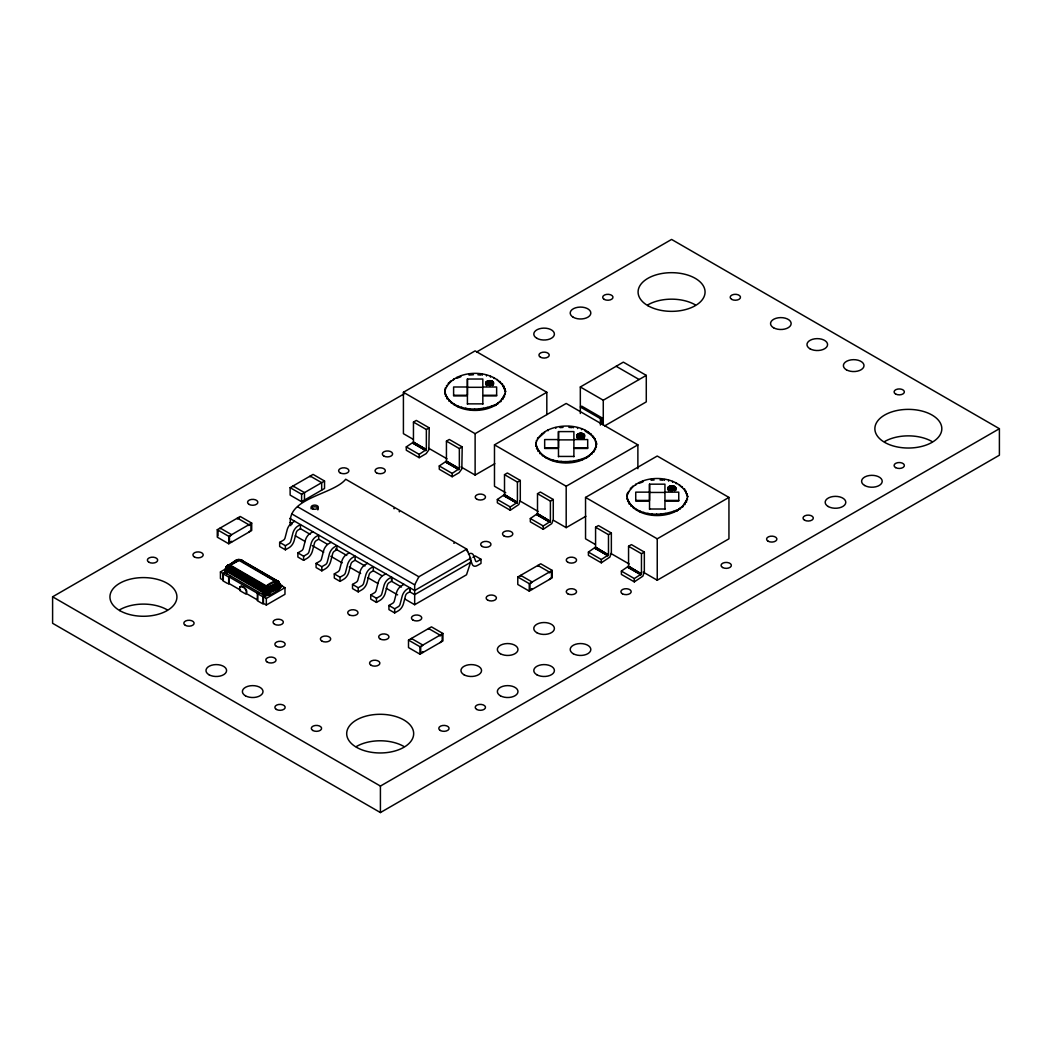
<?xml version="1.0" encoding="UTF-8"?>
<svg xmlns="http://www.w3.org/2000/svg" width="1052" height="1052" viewBox="0 0 1052 1052"><rect width="100%" height="100%" fill="white"/><g stroke="black" fill="none" stroke-linecap="round" stroke-linejoin="round"><path stroke-width="1.5" d="M226.43 573.577C224.97 566.015 234.333 563.32 239.08 560.414C237.279 556.863 229.849 566.252 226.877 566.055L225.509 569.053L225.483 572.327L226.43 573.577L263.302 594.867L265.643 595.406L266.327 593.118C273.06 593.354 287.59 583.11 274.822 581.046C269.483 583.452 261.33 587.213 262.684 594.564M226.877 566.055L228.455 564.871L230.585 565.305L266.327 585.938L266.327 595.537L263.46 596.773L263.46 603.401L266.327 605.045L284.974 594.288L284.974 587.66L282.107 586.003C278.228 589.975 272.757 595.011 266.327 595.537M453.609 395.276L467.417 395.276L467.417 387.307L482.829 387.307M496.636 395.276L482.829 395.276L482.829 379.022L467.417 379.022L467.417 386.991L453.609 386.991L453.609 395.894L467.417 395.894L467.417 404.178M544.673 447.85L558.481 447.85L558.481 439.881L573.892 439.881M587.687 447.85L573.892 447.85L573.892 431.596L558.481 431.596L558.481 439.565L544.673 439.565L544.673 448.468L558.481 448.468L558.481 456.752M635.737 500.423L649.531 500.423L649.531 492.454L664.943 492.454M678.75 500.423L664.943 500.423L664.943 484.17L649.531 484.17L649.531 492.139L635.737 492.139L635.737 501.041L649.531 501.041L649.531 509.326M279.898 584.583L279.924 587.161L282.396 585.727L278.964 583.742M413.449 442.09L413.462 422.076L416.329 420.419L429.229 427.875L428.848 449.848L426.205 453.583L419.196 457.686L406.282 450.23L406.282 446.916L413.449 442.09L426.349 449.533L419.196 454.372L406.282 446.916M426.349 449.533L426.362 429.532L413.462 422.076M446.429 461.131L446.442 441.117L449.309 439.46L462.209 446.916L461.828 468.89L459.185 472.624L452.176 476.727L439.276 469.271L439.276 465.957L446.429 461.131L459.343 468.574L452.176 473.413L439.276 465.957M459.343 468.574L459.343 448.573L446.442 441.117M504.513 494.519L497.346 499.49L497.346 502.803L510.259 510.246L518.82 504.526L520.293 500.318L520.293 480.448L507.393 472.992L504.513 474.649L504.513 494.519L517.347 502.396L510.259 506.946L497.346 499.49M517.413 502.106L517.426 482.105L504.513 474.649M537.506 513.56L530.326 518.531L530.326 521.845L543.24 529.301L551.8 523.567L553.273 519.359L553.273 499.49L540.373 492.034L537.506 493.69L537.506 513.56L550.327 521.437L543.24 525.987L530.326 518.531M550.393 521.148L550.406 501.147L537.506 493.69M595.577 547.093L588.41 552.063L588.41 555.377L601.31 562.82L609.871 557.087L611.357 552.892L611.357 533.022L598.443 525.566L595.577 527.223L595.577 547.093L608.411 554.969L601.31 559.519L588.41 552.063M608.477 554.68L608.49 534.679L595.577 527.223M628.557 566.134L621.39 571.105L621.39 574.418L634.303 581.874L642.864 576.141L644.337 571.933L644.337 552.063L631.424 544.607L628.557 546.264L628.557 566.134L641.391 574.011L634.303 578.561L621.39 571.105M641.457 573.721L641.47 553.72L628.557 546.264M240.145 587.174C242.473 584.399 248.246 591.053 245.892 594.091L240.145 590.777C237.002 581.848 249.377 588.476 246.247 593.459L257.727 600.087L257.727 593.459L229.047 576.904L229.047 583.518L240.513 590.146M225.996 568.159L227.35 565.582L230.585 565.305L227.64 568.751L226.943 573.932M225.693 568.593L227.127 565.897L230.585 565.305L227.219 565.634M444.746 390.489C448.481 416.881 500.765 417.013 505.539 391.12C498.135 367.385 451.795 367.398 444.746 391.305L445.312 387.938M596.352 447.087C596.168 419.761 541.32 419.446 535.81 443.878C540.86 469.389 591.763 469.363 596.602 443.694M626.874 495.623C630.595 522.029 682.893 522.16 687.653 496.268C680.249 472.532 633.922 472.545 626.874 496.452L627.439 493.086M223.3 573.59L223.3 580.217L220.433 578.561L220.433 571.933L223.3 573.59C227.363 572.853 224.129 568.067 226.877 565.95M225.509 572.288L226.062 567.186L230.585 565.305L226.877 568.133L225.996 573.182M225.444 571.933L225.693 571.012M278.464 589.764L277.767 584.478L274.822 581.046L277.767 581.033L278.977 583.492L278.28 581.625L274.822 581.046L239.08 560.414L236.937 559.94L235.622 561.321L237.699 559.769L241.224 559.94L242.539 561.321L241.658 560.151L236.937 559.94M236.766 561.334L237.699 559.651M238.515 559.559C237.029 560.414 240.277 559.072 242.026 560.44M226.995 566.778L228.021 565.055M269.969 594.669L269.273 589.383L266.327 585.938L265.525 595.393L266.327 593.118L262.684 592.25L226.943 571.617L225.444 569.513M227.127 566.213L225.509 568.856L225.483 572.222L222.945 573.695L222.945 580.849L227.534 583.492M459.264 468.863L446.403 461.263M238.146 559.546C239.317 561.032 239.133 558.757 240.737 559.914L278.53 581.782L279.661 583.676L279.714 588.581M290.799 525.658C284.882 497.925 333.05 494.979 345.7 479.239L466.733 549.118L470.599 558.231L470.599 562.373L466.509 574.787L414.672 604.716L404.731 598.969M498.148 403.758L498.148 402.929L495.005 405.559L500.791 400.865L505.289 393.685L505.289 394.513M589.199 456.331L589.199 455.503L586.069 458.133L593.959 451.177L596.352 446.258M680.263 508.892L680.263 508.077L677.12 510.707L682.919 506.012L687.416 498.832L687.416 499.661M426.231 449.967L413.383 442.366M225.562 568.396L227.561 566.107L230.585 565.305C228.021 565.2 223.537 568.987 226.995 570.934L262.724 591.566C269.075 595.274 288.353 584.36 274.822 581.046L277.268 580.822L279.477 583.071M226.627 566.305L227.64 568.751L263.381 589.383C267.747 592.066 283.409 584.873 277.386 580.783M276.952 580.612L278.057 581.322C279.424 585.491 268.063 590.803 263.75 588.66L228.021 568.027L226.995 566.87L227.35 565.582M627.439 493.914L628.636 491.442M485.971 382.192C485.077 385.939 492.034 386.321 493.585 383.638C494.045 379.141 483.71 379.798 485.971 384.953M577.035 434.765C576.128 438.5 583.097 438.894 584.649 436.212C585.109 431.714 574.773 432.372 577.035 437.527M668.099 487.339C667.192 491.074 674.161 491.468 675.713 488.785C676.173 484.288 665.837 484.946 668.099 490.1M269.351 594.972L268.773 589.62L266.327 585.938L264.736 595.287M414.672 604.716L414.672 584.846L418.854 576.772L466.733 549.118M628.346 566.844L641.26 574.3M239.08 560.414C240.553 558.612 240.724 560.861 238.357 560.085M268.668 595.208L268.221 589.817L266.327 585.938L264.433 589.817L263.986 595.103M516.927 503.053L504.026 495.597M607.99 555.614L595.077 548.171M495.005 405.559L496.636 403.863M586.069 458.133L587.687 456.437M677.12 510.707L678.75 509.01M226.496 566.397L236.937 559.98M226.469 567.133L226.062 568.014L227.35 569.474L263.079 590.106C268.681 592.408 277.57 588.16 279.345 582.926M544.673 432.425L537.572 438.868L537.572 438.04M267.918 595.393L266.327 585.938L263.881 589.62L263.302 594.867M228.455 564.871L227.561 566.107L228.455 567.344L264.183 587.976C268.523 590.659 284.106 580.48 274.822 581.046L278.188 584.189L278.977 589.409M228.941 564.819L228.258 565.766L228.941 566.726L264.67 587.358C268.128 588.962 279.49 583.255 276.466 580.546M229.468 564.871L229.468 566.16L265.196 586.792C268.365 587.858 278.057 583.005 275.94 580.599M413.265 439.355L403.416 433.674L403.416 392.278L475.123 350.881L546.816 392.278L546.816 414.567M476.635 351.986L671.584 239.435L999.4 428.703L999.4 455.2L380.416 812.565L52.6 623.297L52.6 596.8L404.073 393.882M217.277 529.708L240.224 516.466L251.704 523.081L251.704 530.537L228.757 543.779L217.277 537.164L217.277 529.708L228.757 536.336L251.704 523.081M290.128 487.655L313.075 474.399L324.542 481.027L324.542 488.483L301.608 501.725L290.128 495.097L290.128 487.655L301.608 494.269L324.542 481.027M239.514 517.702L237.357 518.952L237.357 518.123L248.837 524.738L248.837 525.566L250.981 524.33L250.981 530.129L248.837 532.194M426.362 429.532L429.229 427.875M294.718 521.266L291.746 523.015A7.772 4.484 -60 0 0 287.341 529.169L285.013 538.045A2.669 1.539 -60 0 1 283.501 540.149L279.661 542.372L279.661 546.514L285.394 549.828L289.037 547.724A7.745 4.471 -60 0 0 294.205 540.544L296.243 532.614A2.696 1.552 -60 0 1 298.045 530.103L300.451 528.709L310.156 534.324M228.547 565.397L238.146 559.874L239.803 560.085M220.433 571.933L227.1 568.093M403.416 392.278L475.123 433.674L546.816 392.278M222.945 573.695L228.678 577.009L230.48 575.97L229.047 576.904M279.661 542.372L285.394 545.686L289.234 543.45A2.669 1.539 -60 0 0 290.746 541.346L293.074 532.483A7.772 4.484 -60 0 1 297.479 526.329L300.451 524.58L300.451 528.709M312.931 531.773L309.959 533.522A7.772 4.484 -60 0 0 305.553 539.676L303.226 548.552A2.669 1.539 -60 0 1 301.714 550.656L297.874 552.892L297.874 557.034L303.607 560.348L307.25 558.244A7.745 4.471 -60 0 0 312.418 551.051L314.456 543.134A2.696 1.552 -60 0 1 316.257 540.623L318.664 539.229L327.093 544.094M459.343 448.573L462.209 446.916M580.323 413.502L580.323 386.978L623.336 362.138L646.283 375.38L646.283 401.877L604.65 425.915M240.198 586.806L241.263 586.201M505.723 492.73L494.479 486.248L494.479 444.851L566.186 403.455L637.88 444.851L637.88 468.732M297.874 552.892L303.607 556.206L307.447 553.97A2.669 1.539 -60 0 0 308.959 551.866L311.287 542.99A7.772 4.484 -60 0 1 315.692 536.836L318.664 535.087L318.664 539.229M331.143 542.293L328.171 544.042A7.772 4.484 -60 0 0 323.753 550.196L321.439 559.072A2.669 1.539 -60 0 1 319.926 561.176L316.087 563.412L316.087 567.541L321.82 570.855L325.462 568.751A7.745 4.471 -60 0 0 330.63 561.571L332.669 553.654A2.696 1.552 -60 0 1 334.47 551.143L336.877 549.749L336.877 545.607L333.905 547.356A7.772 4.484 -60 0 0 329.5 553.51L327.172 562.386A2.669 1.539 -60 0 1 325.66 564.49L321.82 566.712L316.087 563.412M257.359 593.565L263.092 596.878L263.092 604.019L257.359 600.718L257.359 593.565L259.16 592.526L257.727 593.459M580.323 386.978L603.269 400.22L646.283 375.38M263.092 596.878L265.643 595.511M461.065 466.943L475.123 475.07L494.808 463.708M263.46 596.773L266.327 598.43L284.974 587.66M349.356 552.813L346.384 554.549A7.772 4.484 -60 0 0 341.966 560.716L339.651 569.579A2.669 1.539 -60 0 1 338.139 571.683L334.299 573.919L334.299 578.061L340.033 581.375L343.675 579.271A7.745 4.471 -60 0 0 348.843 572.078L350.881 564.161A2.696 1.552 -60 0 1 352.683 561.65L355.089 560.256L355.089 556.113L352.118 557.862A7.772 4.484 -60 0 0 347.712 564.017L345.385 572.893A2.669 1.539 -60 0 1 343.873 574.997L340.033 577.232L334.299 573.919M601.836 417.775L581.756 406.177L580.323 407.006L600.403 418.604L601.836 417.775L601.836 424.258M367.569 563.32L364.597 565.069A7.772 4.484 -60 0 0 360.178 571.223L357.864 580.099A2.669 1.539 -60 0 1 356.352 582.203L352.512 584.439L352.512 588.581L358.245 591.881L361.888 589.778A7.745 4.471 -60 0 0 367.056 582.598L369.094 574.681A2.696 1.552 -60 0 1 370.896 572.17L373.302 570.776L373.302 566.633L370.33 568.382A7.772 4.484 -60 0 0 365.925 574.537L363.597 583.413A2.669 1.539 -60 0 1 362.085 585.517L358.245 587.752L352.512 584.439M517.426 482.105L520.293 480.448M385.782 573.84L382.81 575.589A7.772 4.484 -60 0 0 378.391 581.743L376.077 590.619A2.669 1.539 -60 0 1 374.565 592.723L370.725 594.945L370.725 599.088L376.458 602.402L380.101 600.298A7.745 4.471 -60 0 0 385.269 593.118L387.307 585.188A2.696 1.552 -60 0 1 389.108 582.677L391.515 581.283L391.515 577.153L388.543 578.889A7.772 4.484 -60 0 0 384.138 585.057L381.81 593.92A2.669 1.539 -60 0 1 380.298 596.024L376.458 598.259L370.725 594.945M494.479 444.851L566.186 486.248L637.88 444.851M403.994 584.347L401.022 586.096A7.772 4.484 -60 0 0 396.604 592.25L394.29 601.126A2.669 1.539 -60 0 1 392.777 603.23L388.938 605.465L388.938 609.608L394.671 612.922L398.313 610.817A7.745 4.471 -60 0 0 403.481 603.624L405.52 595.708A2.696 1.552 -60 0 1 407.321 593.197L409.728 591.803L409.728 587.66L406.756 589.409A7.772 4.484 -60 0 0 402.351 595.563L400.023 604.44A2.669 1.539 -60 0 1 398.511 606.544L394.671 608.779L388.938 605.465M550.406 501.147L553.273 499.49M470.599 558.231L414.672 590.514L289.773 518.412M472.9 557.323L475.267 555.956L481.001 559.269L481.001 563.412L477.358 565.503A7.745 4.471 -60 0 1 472.203 564.28L470.152 558.717A2.696 1.552 -60 0 0 469.757 558.178M470.599 562.373L414.672 594.656L410.017 591.974L410.017 587.831M595.379 544.502L585.543 538.821L585.543 497.425L657.237 456.029L728.944 497.425L728.944 538.821L657.237 580.217L643.18 572.091M481.001 559.269L477.161 561.466A2.669 1.539 -60 0 1 475.649 561.111L473.334 554.917A7.772 4.484 -60 0 0 468.916 553.852L468.442 554.088M553.523 520.332L566.186 527.644L585.859 516.269M408.505 640.116L431.452 626.861L442.931 633.488L442.931 640.944L419.985 654.186L408.505 647.559L408.505 640.116L419.985 646.73L442.931 633.488M517.781 577.022L540.728 563.78L552.195 570.408L552.195 577.85L529.261 591.106L517.781 584.478L517.781 577.022L529.261 583.65L552.195 570.408M608.49 534.679L611.357 533.022M585.543 497.425L657.237 538.821L728.944 497.425M641.47 553.72L644.337 552.063M52.6 596.8L380.416 786.068L999.4 428.703M236.135 560.44L237.305 559.795M235.832 560.834L237.002 560.348M444.825 393.869L444.825 393.04C452.294 411.648 479.133 411.832 495.005 404.731M535.81 443.878L535.81 443.05C539.597 464.169 570.21 464.721 586.069 457.304M626.953 499.016L626.953 498.188C634.422 516.795 661.248 516.966 677.12 509.878M236.634 560.19L238.83 559.703M236.2 561.032L237.568 560.624M237.423 559.769L238.712 559.533M230.585 565.305L226.627 567.791L225.693 572.748M238.949 560.006L229.823 565.503L265.959 586.411L275.585 581.23L239.08 559.467M473.453 374.736L469.047 375.064L469.047 374.236M563.044 427.414L560.111 427.638L560.111 426.81M654.107 479.988L651.175 480.212L651.175 479.383M482.829 386.991L496.636 386.991L496.636 395.894L482.829 395.894L482.829 404.178M467.417 403.863L482.829 403.863M573.892 439.565L587.687 439.565L587.687 448.468L573.892 448.468L573.892 456.752M558.481 456.437L573.892 456.437M664.943 492.139L678.75 492.139L678.75 501.041L664.943 501.041L664.943 509.326M649.531 509.01L664.943 509.01M279.411 589.015L278.53 583.86L274.822 581.046C288.195 583.347 268.825 594.551 262.868 590.843L227.127 570.21L225.693 568.212M477.897 374.788L480.817 375.064M571.88 427.638L568.961 427.362L568.961 426.533M660.012 479.936L662.931 480.212M239.33 559.703L240.369 559.848M239.803 559.585L242.328 560.834M239.567 559.743L278.78 582.282L279.898 587.095L279.661 583.505M274.822 581.046L278.28 582.926L279.714 586.161M240.461 559.651L241.526 560.19M277.518 581.046L278.53 581.677M595.143 438.658L595.143 439.486L591.237 434.884L585.214 431.149L585.214 430.321M616.17 366.28L639.116 379.522M428.729 448.283L447.008 458.83M519.78 500.857L538.059 511.403M610.844 553.431L629.122 563.977M413.423 442.221L426.323 449.677M504.487 494.795L517.387 502.251M537.467 513.836L550.367 521.292M595.537 547.369L608.45 554.825M628.531 566.41L641.431 573.866M446.364 461.407L459.211 469.008M504.434 494.94L517.282 502.54M537.427 513.981L550.275 521.582M595.498 547.513L608.345 555.114M628.478 566.555L641.325 574.155M413.252 442.655L426.152 450.111M446.232 461.697L459.132 469.153M504.302 495.229L517.216 502.685M537.296 514.27L550.196 521.726M595.366 547.803L608.28 555.259M413.068 442.918L426.073 450.243M446.048 461.959L459.053 469.284M504.132 495.492L517.124 502.817M537.112 514.533L550.117 521.858M595.182 548.053L608.188 555.39M628.175 567.107L641.168 574.431M412.963 443.023L425.863 450.48M445.943 462.065L458.856 469.521M537.007 514.638L549.907 522.094M628.07 567.212L640.97 574.668M412.739 443.194L425.758 450.572M445.719 462.236L458.738 469.613M503.803 495.768L516.821 503.145M536.783 514.809L549.802 522.187M594.867 548.342L607.885 555.719M627.847 567.383L640.865 574.76M297.821 506.893L418.854 576.772M291.706 513.849L414.672 584.846M289.773 522.542L292.246 523.975M335.522 548.96L346.752 555.443M355.182 560.308L365.005 565.976M373.434 570.841L381.85 575.707M401.509 587.055L391.804 581.454L391.804 577.311M295.283 535.784L305.238 541.53M312.339 545.633L323.714 552.195M330.815 556.298L342.189 562.873M349.29 566.975L360.665 573.537M367.766 577.64L377.721 583.387M386.255 588.305L397.617 594.867M241.224 559.98L277.767 581.072M278.412 582.506L279.661 583.676M680.447 486.129L682.301 487.457L682.301 486.629M498.332 380.982L502.422 384.532L505.539 391.949L505.539 391.12M278.28 581.625L279.964 585.241M279.411 583.899L279.898 588.134M687.653 496.268L687.653 497.096L684.55 488.851M266.327 585.938L267.129 595.498M596.602 444.523L596.195 441.143M279.845 585.043L279.898 585.714M687.258 493.717L687.258 494.545M686.522 501.344L686.522 502.172M686.206 491.231L686.206 492.047M685.023 503.75L685.023 504.579M682.919 506.012L682.919 506.84M679.526 484.63L679.526 485.459M676.265 482.894L676.265 483.723M675.752 487.615L675.752 490.377M675.542 487.247L675.542 490.008M675.213 486.905L675.213 489.667M674.805 486.589L674.805 490.732M674.306 486.326L674.306 490.469M673.727 486.116L673.727 490.258M673.556 511.417L673.556 512.245M673.109 485.958L673.109 490.1M672.609 481.435L672.609 482.263M672.438 485.866L672.438 491.389M671.768 485.84L671.768 491.363M671.084 485.879L671.084 491.402M670.44 485.998L670.44 490.127M669.822 486.155L669.822 490.298M669.651 512.626L669.651 513.455M669.269 486.392L669.269 490.521M668.625 480.304L668.625 481.132M668.783 486.668L668.783 490.811M668.388 486.984L668.388 489.745M665.469 513.494L665.469 514.323M664.404 479.515L664.404 480.343M661.116 514.007L661.116 514.836M657.237 538.821L657.237 580.217M656.685 514.152L656.685 514.98M652.266 513.915L652.266 514.744M649.531 484.17L649.531 500.423M647.953 513.31L647.953 514.139M643.824 512.35L643.824 513.179M642.838 481.119L642.838 481.947L639.09 483.328L639.09 482.5M639.997 511.062L639.997 511.89M636.526 509.457L636.526 510.286M635.737 484.17L635.737 484.998M634.303 578.561L634.303 581.874M633.514 507.577L633.514 508.405M632.831 486.116L630.45 489.101L630.45 488.273M630.99 505.46L630.99 506.288M629.03 503.158L629.03 503.987M627.676 500.726L627.676 501.554M603.269 400.22L603.269 425.153M601.31 559.519L601.31 562.82M600.403 418.604L600.403 425.087M595.471 448.77L595.471 449.598M593.959 451.177L593.959 452.005M593.486 436.278L593.486 437.106M591.855 453.438L591.855 454.267M591.237 434.055L591.237 434.884M588.462 432.056L588.462 432.885M584.478 434.673L584.478 437.435M584.162 434.331L584.162 438.474M583.742 434.016L583.742 438.158M583.242 433.753L583.242 437.895M582.677 433.542L582.677 437.685M582.506 458.843L582.506 459.671M582.045 433.385L582.045 437.527M581.546 428.861L581.546 429.689M581.388 433.292L581.388 438.815M580.704 433.266L580.704 438.789M580.033 433.306L580.033 438.829M579.376 433.424L579.376 437.553M578.758 433.582L578.758 437.724M578.587 460.053L578.587 460.881M578.205 433.818L578.205 437.948M577.719 434.095L577.719 438.237M577.561 427.73L577.561 428.558M577.338 434.41L577.338 438.553M574.418 460.921L574.418 461.749M573.34 426.954L573.34 427.769M570.066 461.433L570.066 462.262M566.186 486.248L566.186 527.644M565.621 461.578L565.621 462.407M561.203 461.341L561.203 462.17M558.481 431.596L558.481 447.85M556.889 460.737L556.889 461.565M555.837 427.507L555.837 428.335M552.773 459.777L552.773 460.605M549.328 579.507L551.485 577.443L551.485 571.644L549.328 572.88L549.328 572.051L537.861 565.437L537.861 566.265M548.934 458.488L548.934 459.316M548.026 429.926L548.026 430.755M545.475 456.884L545.475 457.712M543.24 525.987L543.24 529.301M542.451 455.003L542.451 455.832M541.767 433.542L541.767 434.371M539.926 452.886L539.926 453.714M537.966 450.585L537.966 451.413M536.612 448.152L536.612 448.98M536.375 440.512L536.375 441.34M535.889 445.614L535.889 446.442M532.128 589.449L532.128 588.62L529.971 589.856L529.971 584.057L532.128 581.993L520.648 575.365L520.648 576.194M529.261 583.65L529.261 591.106M510.259 506.946L510.259 510.246M505.131 388.569L505.131 389.398M504.408 396.196L504.408 397.025M504.092 386.084L504.092 386.912M502.895 398.603L502.895 399.431M502.422 383.704L502.422 384.532M500.791 400.865L500.791 401.693M500.187 381.482L500.187 382.31M497.399 379.483L497.399 380.311M494.151 377.747L494.151 378.575M493.414 382.1L493.414 384.861M493.099 381.758L493.099 384.519M492.678 381.442L492.678 385.584M492.178 381.179L492.178 385.321M491.613 380.969L491.613 385.111M491.442 406.269L491.442 407.098M490.982 380.811L490.982 384.953M490.495 376.287L490.495 377.116M490.324 380.719L490.324 386.242M489.64 380.692L489.64 386.215M488.97 380.732L488.97 384.874M488.312 380.85L488.312 384.979M487.694 381.008L487.694 385.15M487.523 407.479L487.523 408.308M487.142 381.245L487.142 385.374M486.511 375.156L486.511 375.985M486.668 381.521L486.668 385.663M486.274 381.837L486.274 384.598M483.355 408.347L483.355 409.175M482.276 374.38L482.276 375.196M479.002 408.86L479.002 409.688M475.123 433.674L475.123 475.07M474.57 409.004L474.57 409.833M470.139 408.768L470.139 409.596M467.417 379.022L467.417 395.276M465.826 408.163L465.826 408.991M461.71 407.203L461.71 408.031M460.723 375.972L460.723 376.8L456.976 378.181L456.976 377.352M457.87 405.914L457.87 406.743M454.411 404.31L454.411 405.138M453.609 379.022L453.609 379.851M452.176 473.413L452.176 476.727M451.387 402.429L451.387 403.258M450.703 380.969L448.323 383.954L448.323 383.125M448.875 400.312L448.875 401.141M446.916 398.011L446.916 398.839M446.508 385.466L446.508 386.294M445.548 395.578L445.548 396.407M440.065 642.601L442.208 640.523L442.208 634.737L440.065 635.973L440.065 635.145L428.585 628.517L428.585 629.346M422.851 652.529L422.851 651.701L420.695 652.95L420.695 647.151L422.851 645.086L411.385 638.459L411.385 639.287M419.985 646.73L419.985 654.186M419.196 454.372L419.196 457.686M394.671 608.779L394.671 612.922M380.416 786.068L380.416 812.565M376.458 598.259L376.458 602.402M358.245 587.752L358.245 591.881M340.033 577.232L340.033 581.375M321.675 490.14L321.675 482.684L310.209 476.056L310.209 476.885M321.82 566.712L321.82 570.855M304.475 500.068L304.475 492.612L292.995 485.998L292.995 486.826M303.607 556.206L303.607 560.348M301.608 494.269L301.608 501.725M285.394 545.686L285.394 549.828M266.327 598.43L266.327 605.045M231.624 542.122L231.624 541.293L229.468 542.543L229.468 536.744L231.624 534.679L220.157 528.051L220.157 528.88M228.757 536.336L228.757 543.779M228.678 577.009L228.678 584.149M218.001 530.129L218.001 535.915M119.757 609.765A33.48 19.33 0 0 1 167.11 609.765M356.51 746.447A33.48 19.33 0 0 1 403.863 746.447M647.9 304.83A33.48 19.33 0 0 1 695.254 304.83M884.666 441.524A33.48 19.33 0 0 1 932.019 441.524M311.116 508.839A3.59 2.078 0 0 1 315.626 506.84A3.59 2.078 0 0 1 317.809 509.878M399.129 511.561A7.772 4.484 -60 0 1 399.536 511.785M393.803 508.471A7.772 4.484 -60 0 1 394.158 508.76M453.767 543.108A7.772 4.484 -60 0 1 454.175 543.332M466.654 550.538A7.772 4.484 -60 0 1 467.588 551.603M119.757 610.607A33.48 19.33 0 0 0 175.776 601.941A33.48 19.33 0 0 0 134.761 578.258A33.48 19.33 0 0 0 119.757 610.607M356.51 747.301A33.48 19.33 0 0 0 412.529 738.635A33.48 19.33 0 0 0 371.527 714.952A33.48 19.33 0 0 0 356.51 747.301M647.9 305.685A33.48 19.33 0 0 0 703.919 297.019A33.48 19.33 0 0 0 662.918 273.336A33.48 19.33 0 0 0 647.9 305.685M884.666 442.366A33.48 19.33 0 0 0 940.685 433.7A33.48 19.33 0 0 0 899.67 410.03A33.48 19.33 0 0 0 884.666 442.366M383.835 456.042A5.155 2.972 0 0 0 392.449 454.701A5.155 2.972 0 0 0 386.137 451.058A5.155 2.972 0 0 0 383.835 456.042M482.171 546.461A5.155 2.972 0 0 0 490.797 545.133A5.155 2.972 0 0 0 484.485 541.491A5.155 2.972 0 0 0 482.171 546.461M276.374 646.362A5.155 2.972 0 0 0 285 645.021A5.155 2.972 0 0 0 278.688 641.378A5.155 2.972 0 0 0 276.374 646.362M148.897 562.241A5.155 2.972 0 0 0 157.511 560.9A5.155 2.972 0 0 0 151.199 557.258A5.155 2.972 0 0 0 148.897 562.241M604.203 299.373A5.155 2.972 0 0 0 612.816 298.045A5.155 2.972 0 0 0 606.504 294.402A5.155 2.972 0 0 0 604.203 299.373M476.714 709.442A5.155 2.972 0 0 0 485.327 708.114A5.155 2.972 0 0 0 479.028 704.472A5.155 2.972 0 0 0 476.714 709.442M540.452 357.207A5.155 2.972 0 0 0 549.078 355.865A5.155 2.972 0 0 0 542.766 352.223A5.155 2.972 0 0 0 540.452 357.207M722.579 567.501A5.155 2.972 0 0 0 731.193 566.16A5.155 2.972 0 0 0 724.881 562.518A5.155 2.972 0 0 0 722.579 567.501M487.641 600.087A5.155 2.972 0 0 0 496.255 598.759A5.155 2.972 0 0 0 489.943 595.116A5.155 2.972 0 0 0 487.641 600.087M185.323 625.322A5.155 2.972 0 0 0 193.936 623.994A5.155 2.972 0 0 0 187.624 620.351A5.155 2.972 0 0 0 185.323 625.322M267.274 662.129A5.155 2.972 0 0 0 275.887 660.801A5.155 2.972 0 0 0 269.588 657.158A5.155 2.972 0 0 0 267.274 662.129M276.374 709.442A5.155 2.972 0 0 0 285 708.114A5.155 2.972 0 0 0 278.688 704.472A5.155 2.972 0 0 0 276.374 709.442M440.288 730.469A5.155 2.972 0 0 0 448.902 729.141A5.155 2.972 0 0 0 442.603 725.499A5.155 2.972 0 0 0 440.288 730.469M340.125 472.861A5.155 2.972 0 0 0 348.738 471.533A5.155 2.972 0 0 0 342.426 467.89A5.155 2.972 0 0 0 340.125 472.861M376.55 472.861A5.155 2.972 0 0 0 385.163 471.533A5.155 2.972 0 0 0 378.851 467.89A5.155 2.972 0 0 0 376.55 472.861M567.778 593.788A5.155 2.972 0 0 0 576.391 592.447A5.155 2.972 0 0 0 570.079 588.804A5.155 2.972 0 0 0 567.778 593.788M476.714 499.148A5.155 2.972 0 0 0 485.327 497.82A5.155 2.972 0 0 0 479.028 494.177A5.155 2.972 0 0 0 476.714 499.148M622.416 593.788A5.155 2.972 0 0 0 631.029 592.447A5.155 2.972 0 0 0 624.717 588.804A5.155 2.972 0 0 0 622.416 593.788M567.778 562.241A5.155 2.972 0 0 0 576.391 560.9A5.155 2.972 0 0 0 570.079 557.258A5.155 2.972 0 0 0 567.778 562.241M312.799 730.469A5.155 2.972 0 0 0 321.425 729.141A5.155 2.972 0 0 0 315.113 725.499A5.155 2.972 0 0 0 312.799 730.469M249.061 504.408A5.155 2.972 0 0 0 257.674 503.08A5.155 2.972 0 0 0 251.375 499.437A5.155 2.972 0 0 0 249.061 504.408M768.105 541.215A5.155 2.972 0 0 0 776.718 539.873A5.155 2.972 0 0 0 770.419 536.231A5.155 2.972 0 0 0 768.105 541.215M804.53 520.175A5.155 2.972 0 0 0 813.143 518.846A5.155 2.972 0 0 0 806.845 515.204A5.155 2.972 0 0 0 804.53 520.175M731.679 299.373A5.155 2.972 0 0 0 740.306 298.045A5.155 2.972 0 0 0 733.994 294.402A5.155 2.972 0 0 0 731.679 299.373M895.594 394A5.155 2.972 0 0 0 904.207 392.672A5.155 2.972 0 0 0 897.895 389.03A5.155 2.972 0 0 0 895.594 394M895.594 467.601A5.155 2.972 0 0 0 904.207 466.273A5.155 2.972 0 0 0 897.895 462.63A5.155 2.972 0 0 0 895.594 467.601M321.912 641.102A5.155 2.972 0 0 0 330.525 639.761A5.155 2.972 0 0 0 324.213 636.118A5.155 2.972 0 0 0 321.912 641.102M380.193 638.998A5.155 2.972 0 0 0 388.806 637.657A5.155 2.972 0 0 0 382.494 634.014A5.155 2.972 0 0 0 380.193 638.998M504.026 535.955A5.155 2.972 0 0 0 512.653 534.613A5.155 2.972 0 0 0 506.341 530.971A5.155 2.972 0 0 0 504.026 535.955M194.423 556.981A5.155 2.972 0 0 0 203.049 555.653A5.155 2.972 0 0 0 196.737 552.011A5.155 2.972 0 0 0 194.423 556.981M274.559 624.27A5.155 2.972 0 0 0 283.172 622.942A5.155 2.972 0 0 0 276.873 619.299A5.155 2.972 0 0 0 274.559 624.27M371.08 665.285A5.155 2.972 0 0 0 379.706 663.943A5.155 2.972 0 0 0 373.394 660.301A5.155 2.972 0 0 0 371.08 665.285M349.225 614.815A5.155 2.972 0 0 0 357.851 613.474A5.155 2.972 0 0 0 351.539 609.831A5.155 2.972 0 0 0 349.225 614.815M412.976 620.075A5.155 2.972 0 0 0 421.589 618.734A5.155 2.972 0 0 0 415.277 615.091A5.155 2.972 0 0 0 412.976 620.075M208.993 674.74A10.296 5.944 0 0 0 226.233 672.083A10.296 5.944 0 0 0 213.609 664.798A10.296 5.944 0 0 0 208.993 674.74M245.418 695.78A10.296 5.944 0 0 0 262.658 693.11A10.296 5.944 0 0 0 250.034 685.825A10.296 5.944 0 0 0 245.418 695.78M846.413 369.817A10.296 5.944 0 0 0 863.653 367.148A10.296 5.944 0 0 0 851.042 359.863A10.296 5.944 0 0 0 846.413 369.817M810.001 348.791A10.296 5.944 0 0 0 827.227 346.121A10.296 5.944 0 0 0 814.616 338.836A10.296 5.944 0 0 0 810.001 348.791M773.575 327.764A10.296 5.944 0 0 0 790.802 325.094A10.296 5.944 0 0 0 778.191 317.809A10.296 5.944 0 0 0 773.575 327.764M573.235 317.244A10.296 5.944 0 0 0 590.474 314.574A10.296 5.944 0 0 0 577.85 307.289A10.296 5.944 0 0 0 573.235 317.244M536.809 338.271A10.296 5.944 0 0 0 554.049 335.614A10.296 5.944 0 0 0 541.425 328.329A10.296 5.944 0 0 0 536.809 338.271M864.626 485.485A10.296 5.944 0 0 0 881.865 482.815A10.296 5.944 0 0 0 869.254 475.53A10.296 5.944 0 0 0 864.626 485.485M828.2 506.512A10.296 5.944 0 0 0 845.44 503.842A10.296 5.944 0 0 0 832.829 496.557A10.296 5.944 0 0 0 828.2 506.512M536.809 632.686A10.296 5.944 0 0 0 554.049 630.016A10.296 5.944 0 0 0 541.425 622.731A10.296 5.944 0 0 0 536.809 632.686M573.235 653.713A10.296 5.944 0 0 0 590.474 651.043A10.296 5.944 0 0 0 577.85 643.758A10.296 5.944 0 0 0 573.235 653.713M500.384 653.713A10.296 5.944 0 0 0 517.623 651.043A10.296 5.944 0 0 0 505.013 643.758A10.296 5.944 0 0 0 500.384 653.713M536.809 674.74A10.296 5.944 0 0 0 554.049 672.083A10.296 5.944 0 0 0 541.425 664.798A10.296 5.944 0 0 0 536.809 674.74M463.958 674.74A10.296 5.944 0 0 0 481.198 672.083A10.296 5.944 0 0 0 468.587 664.798A10.296 5.944 0 0 0 463.958 674.74M500.384 695.78A10.296 5.944 0 0 0 517.623 693.11A10.296 5.944 0 0 0 505.013 685.825A10.296 5.944 0 0 0 500.384 695.78M312.904 508.971A3.59 2.078 0 0 0 318.296 507.182A3.59 2.078 0 0 0 312.904 505.381A3.59 2.078 0 0 0 312.904 508.971"/></g></svg>
